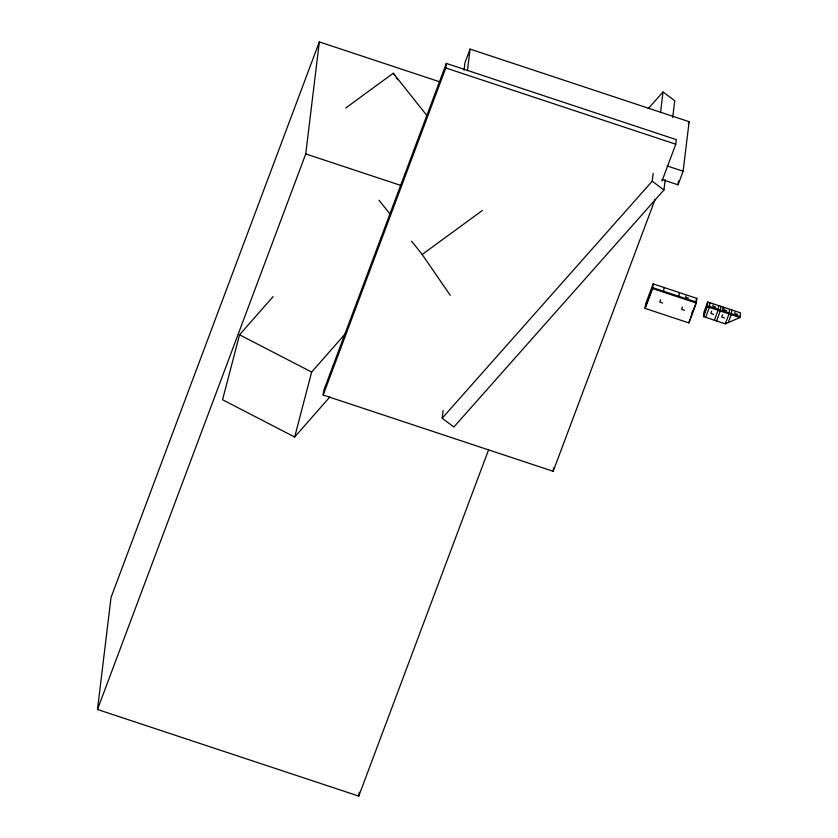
<?xml version="1.0" encoding="UTF-8"?>
<svg xmlns="http://www.w3.org/2000/svg" width="838" height="838" viewBox="0 0 838 838"><rect width="100%" height="100%" fill="white"/><g stroke="black" fill="none" stroke-linecap="round" stroke-linejoin="round"><path stroke-width="1.26" d="M488.596 449.797L358.758 796.1L97.48 709.482L111.035 597.463L319.32 41.9L439.426 81.715M97.48 709.482L305.755 153.92L319.32 41.9M655.117 199.339L553.164 471.291L323.185 395.054L323.73 390.498L446.35 63.416L676.339 139.663L675.784 144.22L662.01 180.966M323.185 395.054L445.795 67.972L446.35 63.416M358.758 796.1L359.23 792.235M464.043 70.298L464.964 62.682L470.066 49.086L689.119 121.699L683.127 171.224L678.026 184.821L661.936 179.489M467.457 70.675L470.066 49.086M665.183 179.625L663.937 189.975L453.892 426.992L442.171 418.214L443.113 410.463M553.164 471.291L553.583 467.876M442.171 418.214L652.215 181.197L653.158 173.435M660.512 112.648L663.015 91.96L674.737 100.738L672.694 117.55M645.134 308.415L645.7 303.723L653.137 283.883L696.828 298.37L696.263 303.052L688.826 322.892L645.134 308.415L652.572 288.565L653.137 283.883M663.602 291.257L664.063 287.507M678.026 184.821L678.487 181.008M678.895 296.327L679.346 292.577M685.756 295.971L685.62 297.092L688.469 298.035M688.826 322.892L696.378 302.12L652.687 287.633L645.239 307.473M703.459 316.596L704.035 311.914L707.754 301.994L740.52 312.857L739.954 317.539L725.31 323.835L703.459 316.596L707.188 306.677L707.754 301.994M705.743 308.175L705.606 309.295L706.581 306.708M706.549 307.724L707.01 303.974M709.933 302.717L709.367 307.399L705.648 317.319M713.065 305.032L712.929 306.142L715.778 307.085M718.669 305.608L718.103 310.29L714.385 320.221M720.858 306.331L720.292 311.024L716.574 320.944M722.586 310.804L723.047 307.064M723.99 308.646L723.854 309.767L726.703 310.709M725.425 322.902L725.31 323.835L729.029 313.915L729.594 309.232M731.784 309.955L731.218 314.638L728.243 322.578M734.905 312.27L734.779 313.381L737.629 314.334M273.083 296.642L239.542 334.802L222.562 399.757L294.662 437.017L329.91 396.898M294.662 437.017L311.642 372.062L346.042 332.927M688.27 123.972L689.119 121.699M660.658 299.753L659.768 302.109L662.628 303.052M682.499 306.991L681.619 309.348L684.468 310.301M695.949 300.706L696.828 298.37M691.853 313.223L692.827 310.636M703.574 315.654L707.293 305.734L740.069 316.596M711.672 311.087L710.781 313.443L713.641 314.386M722.597 314.7L721.707 317.068L724.556 318.011M648.266 108.615L663.015 91.96M345.717 108.008L393.252 73.252L426.657 115.204M411.605 241.176L422.195 254.48L482.405 210.443M445.795 67.972L675.784 144.22M667.038 165.893L683.127 171.224M305.755 153.92L401.109 185.533M652.572 288.565L696.263 303.052M707.188 306.677L739.954 317.539M239.542 334.802L311.642 372.062M652.215 181.197L663.937 189.975M379.017 200.23L390.424 214.559M393.252 73.252L394.729 75.399M396.206 77.546L397.683 79.694M422.195 254.48L450.236 295.28"/></g></svg>
